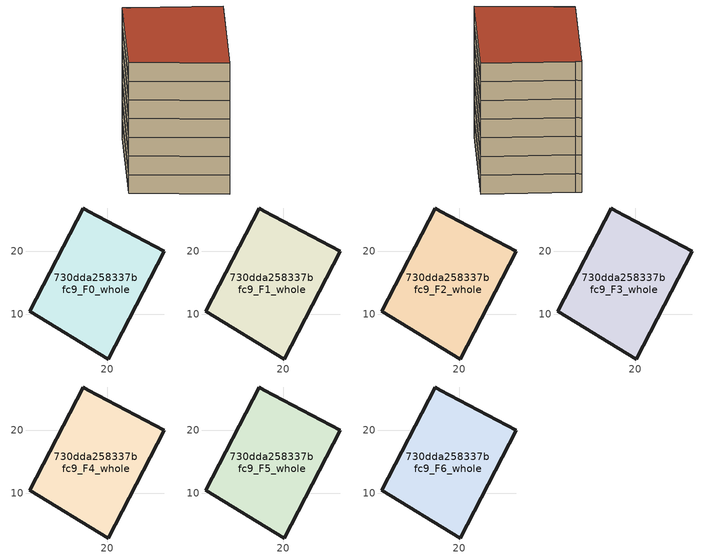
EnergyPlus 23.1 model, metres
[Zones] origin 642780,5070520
730dda258337bfc9_F0_whole
 floor ground (EU_floor_Construction): 29.08,20.04 20.17,2.83 7.66,10.44 16.17,26.95 16.97,26.45 z0
 wall outside (EU_wall_Construction): 7.66,10.44 20.17,2.83 29.08,20.04 16.97,26.45 16.17,26.95 7.66,10.44 z0:3
730dda258337bfc9_F1_whole
 floor to 730dda258337bfc9_F0_whole (EU_floor_Construction): 29.08,20.04 20.17,2.83 7.66,10.44 16.17,26.95 16.97,26.45 z3
 wall outside (EU_wall_Construction): 7.66,10.44 20.17,2.83 29.08,20.04 16.97,26.45 16.17,26.95 7.66,10.44 z3:6
730dda258337bfc9_F2_whole
 floor to 730dda258337bfc9_F1_whole (EU_floor_Construction): 29.08,20.04 20.17,2.83 7.66,10.44 16.17,26.95 16.97,26.45 z6
 wall outside (EU_wall_Construction): 7.66,10.44 20.17,2.83 29.08,20.04 16.97,26.45 16.17,26.95 7.66,10.44 z6:9
730dda258337bfc9_F3_whole
 floor to 730dda258337bfc9_F2_whole (EU_floor_Construction): 29.08,20.04 20.17,2.83 7.66,10.44 16.17,26.95 16.97,26.45 z9
 wall outside (EU_wall_Construction): 7.66,10.44 20.17,2.83 29.08,20.04 16.97,26.45 16.17,26.95 7.66,10.44 z9:12
730dda258337bfc9_F4_whole
 floor to 730dda258337bfc9_F3_whole (EU_floor_Construction): 29.08,20.04 20.17,2.83 7.66,10.44 16.17,26.95 16.97,26.45 z12
 wall outside (EU_wall_Construction): 7.66,10.44 20.17,2.83 29.08,20.04 16.97,26.45 16.17,26.95 7.66,10.44 z12:15
730dda258337bfc9_F5_whole
 floor to 730dda258337bfc9_F4_whole (EU_floor_Construction): 29.08,20.04 20.17,2.83 7.66,10.44 16.17,26.95 16.97,26.45 z15
 wall outside (EU_wall_Construction): 7.66,10.44 20.17,2.83 29.08,20.04 16.97,26.45 16.17,26.95 7.66,10.44 z15:18
730dda258337bfc9_F6_whole
 floor to 730dda258337bfc9_F5_whole (EU_floor_Construction): 29.08,20.04 20.17,2.83 7.66,10.44 16.17,26.95 16.97,26.45 z18
 wall outside (EU_wall_Construction): 7.66,10.44 20.17,2.83 29.08,20.04 16.97,26.45 16.17,26.95 7.66,10.44 z18:21
 roof outside (EU_roof_Construction): 20.17,2.83 29.08,20.04 16.97,26.45 16.17,26.95 7.66,10.44 z21
[Building]
EU S2 Campaign: North Axis=0; Terrain=City; Solar Distribution=FullExterior
[Site:Location]
Lyon-Bron: Latitude=45.75; Longitude=5; Time Zone=1; Elevation=198
[SizingPeriod:WeatherFileDays]
AnnualSizingPeriod: Begin Month=1; Begin Day of Month=1; End Month=12; End Day of Month=31; Day of Week for Start Day=Monday; Use Weather File Daylight Saving Period=No; Use Weather File Rain and Snow Indicators=No
[MATERIAL]
EU_InternalMass_Material: Roughness=MediumRough; Thickness=0.1; Conductivity=1; Density=1800; Specific Heat=900; Thermal Absorptance=0.9; Solar Absorptance=0.7; Visible Absorptance=0.7
[MATERIAL:NOMASS] Roughness=MediumRough; Thermal Absorptance=0.9; Solar Absorptance=0.7; Visible Absorptance=0.7
Name | Thermal Resistance
EU_wall_NoMass | 0.776494
EU_roof_NoMass | 0.486893
EU_floor_NoMass | 0.421597
[CONSTRUCTION]
EU_wall_Construction: EU_wall_NoMass
EU_roof_Construction: EU_roof_NoMass
EU_floor_Construction: EU_floor_NoMass
EU_InternalMass_Construction: EU_InternalMass_Material
[ZONE] Type=1; Multiplier=1; Ceiling Height=autocalculate; Volume=831.023; Floor Area=autocalculate; Part of Total Floor Area=Yes
730dda258337bfc9_F0_whole; 730dda258337bfc9_F1_whole; 730dda258337bfc9_F2_whole; 730dda258337bfc9_F3_whole; 730dda258337bfc9_F4_whole; 730dda258337bfc9_F5_whole; 730dda258337bfc9_F6_whole
[INTERNALMASS] Construction=EU_InternalMass_Construction; Surface Area=277.008
Name | Zone or ZoneList
730dda258337bfc9_F0_whole_EU_InternalMass | 730dda258337bfc9_F0_whole
730dda258337bfc9_F1_whole_EU_InternalMass | 730dda258337bfc9_F1_whole
730dda258337bfc9_F2_whole_EU_InternalMass | 730dda258337bfc9_F2_whole
730dda258337bfc9_F3_whole_EU_InternalMass | 730dda258337bfc9_F3_whole
730dda258337bfc9_F4_whole_EU_InternalMass | 730dda258337bfc9_F4_whole
730dda258337bfc9_F5_whole_EU_InternalMass | 730dda258337bfc9_F5_whole
730dda258337bfc9_F6_whole_EU_InternalMass | 730dda258337bfc9_F6_whole
[OTHEREQUIPMENT] Fuel Type=Electricity; Design Level Calculation Method=Watts/Area; Power per Zone Floor Area=1; Fraction Latent=0; Fraction Radiant=0; Fraction Lost=0; Carbon Dioxide Generation Rate=0; EndUse Subcategory=EU_Step8_InternalGains
Name | Zone or ZoneList or Space or SpaceList | Schedule
EU_Step8_InternalGain_730dda258337bfc9_F0_whole_f000 | 730dda258337bfc9_F0_whole | EU_Step8_GainSchedule_730dda258337bfc9_F0_whole_f000
EU_Step8_InternalGain_730dda258337bfc9_F1_whole_f000 | 730dda258337bfc9_F1_whole | EU_Step8_GainSchedule_730dda258337bfc9_F1_whole_f000
EU_Step8_InternalGain_730dda258337bfc9_F2_whole_f000 | 730dda258337bfc9_F2_whole | EU_Step8_GainSchedule_730dda258337bfc9_F2_whole_f000
EU_Step8_InternalGain_730dda258337bfc9_F3_whole_f000 | 730dda258337bfc9_F3_whole | EU_Step8_GainSchedule_730dda258337bfc9_F3_whole_f000
EU_Step8_InternalGain_730dda258337bfc9_F4_whole_f000 | 730dda258337bfc9_F4_whole | EU_Step8_GainSchedule_730dda258337bfc9_F4_whole_f000
EU_Step8_InternalGain_730dda258337bfc9_F5_whole_f000 | 730dda258337bfc9_F5_whole | EU_Step8_GainSchedule_730dda258337bfc9_F5_whole_f000
EU_Step8_InternalGain_730dda258337bfc9_F6_whole_f000 | 730dda258337bfc9_F6_whole | EU_Step8_GainSchedule_730dda258337bfc9_F6_whole_f000
[ZONEVENTILATION:DESIGNFLOWRATE] Schedule=EU_AlwaysOn; Design Flow Rate Calculation Method=AirChanges/Hour; Air Changes per Hour=0.693814; Ventilation Type=Natural; Fan Pressure Rise=0; Fan Total Efficiency=1; Constant Term Coefficient=1; Temperature Term Coefficient=0; Velocity Term Coefficient=0; Velocity Squared Term Coefficient=0; Minimum Indoor Temperature=-100; Maximum Indoor Temperature=100; Delta Temperature=-100; Minimum Outdoor Temperature=-100; Maximum Outdoor Temperature=100; Maximum Wind Speed=40
Name | Zone or ZoneList or Space or SpaceList
EU_ConstantAir_730dda258337bfc9_F0_whole | 730dda258337bfc9_F0_whole
EU_ConstantAir_730dda258337bfc9_F1_whole | 730dda258337bfc9_F1_whole
EU_ConstantAir_730dda258337bfc9_F2_whole | 730dda258337bfc9_F2_whole
EU_ConstantAir_730dda258337bfc9_F3_whole | 730dda258337bfc9_F3_whole
EU_ConstantAir_730dda258337bfc9_F4_whole | 730dda258337bfc9_F4_whole
EU_ConstantAir_730dda258337bfc9_F5_whole | 730dda258337bfc9_F5_whole
EU_ConstantAir_730dda258337bfc9_F6_whole | 730dda258337bfc9_F6_whole
[HVACTEMPLATE:THERMOSTAT] Constant Heating Setpoint=20; Constant Cooling Setpoint=50
EU_HeatOnly_730dda258337bfc9_F0_whole; EU_HeatOnly_730dda258337bfc9_F1_whole; EU_HeatOnly_730dda258337bfc9_F2_whole; EU_HeatOnly_730dda258337bfc9_F3_whole; EU_HeatOnly_730dda258337bfc9_F4_whole; EU_HeatOnly_730dda258337bfc9_F5_whole; EU_HeatOnly_730dda258337bfc9_F6_whole
[HVACTEMPLATE:ZONE:IDEALLOADSAIRSYSTEM] System Availability Schedule=EU_AlwaysOn; Maximum Heating Supply Air Temperature=50; Minimum Cooling Supply Air Temperature=13; Maximum Heating Supply Air Humidity Ratio=0.0156; Minimum Cooling Supply Air Humidity Ratio=0.0077; Heating Limit=NoLimit; Cooling Limit=NoLimit; Heating Availability Schedule=EU_AlwaysOn; Cooling Availability Schedule=EU_CoolingOff; Dehumidification Control Type=ConstantSensibleHeatRatio; Cooling Sensible Heat Ratio=0.7; Dehumidification Setpoint=60; Humidification Control Type=None; Humidification Setpoint=30; Outdoor Air Method=None; Outdoor Air Flow Rate per Person=0.00944; Outdoor Air Flow Rate per Zone Floor Area=0; Outdoor Air Flow Rate per Zone=0; Demand Controlled Ventilation Type=None; Outdoor Air Economizer Type=NoEconomizer; Heat Recovery Type=None; Sensible Heat Recovery Effectiveness=0.7; Latent Heat Recovery Effectiveness=0.65
Name | Template Thermostat
730dda258337bfc9_F0_whole | EU_HeatOnly_730dda258337bfc9_F0_whole
730dda258337bfc9_F1_whole | EU_HeatOnly_730dda258337bfc9_F1_whole
730dda258337bfc9_F2_whole | EU_HeatOnly_730dda258337bfc9_F2_whole
730dda258337bfc9_F3_whole | EU_HeatOnly_730dda258337bfc9_F3_whole
730dda258337bfc9_F4_whole | EU_HeatOnly_730dda258337bfc9_F4_whole
730dda258337bfc9_F5_whole | EU_HeatOnly_730dda258337bfc9_F5_whole
730dda258337bfc9_F6_whole | EU_HeatOnly_730dda258337bfc9_F6_whole
[SIZING:ZONE] Zone Cooling Design Supply Air Temperature Input Method=SupplyAirTemperature; Zone Cooling Design Supply Air Temperature=13; Zone Heating Design Supply Air Temperature Input Method=SupplyAirTemperature; Zone Heating Design Supply Air Temperature=50; Zone Cooling Design Supply Air Humidity Ratio=0.008; Zone Heating Design Supply Air Humidity Ratio=0.008; Cooling Design Air Flow Method=DesignDay; Cooling Design Air Flow Rate=0; Cooling Minimum Air Flow per Zone Floor Area=0.000762; Cooling Minimum Air Flow=0; Cooling Minimum Air Flow Fraction=0.2; Heating Design Air Flow Method=DesignDay; Heating Design Air Flow Rate=0; Heating Maximum Air Flow per Zone Floor Area=0.002032; Heating Maximum Air Flow=0.141576; Heating Maximum Air Flow Fraction=0.3; Account for Dedicated Outdoor Air System=No; Dedicated Outdoor Air System Control Strategy=NeutralSupplyAir; Dedicated Outdoor Air Low Setpoint Temperature for Design=autosize; Dedicated Outdoor Air High Setpoint Temperature for Design=autosize; Zone Load Sizing Method=Sensible Load Only No Latent Load; Zone Latent Cooling Design Supply Air Humidity Ratio Input Method=HumidityRatioDifference; Zone Cooling Design Supply Air Humidity Ratio Difference=0.005; Zone Latent Heating Design Supply Air Humidity Ratio Input Method=HumidityRatioDifference; Zone Humidification Design Supply Air Humidity Ratio Difference=0.005
730dda258337bfc9_F0_whole; 730dda258337bfc9_F1_whole; 730dda258337bfc9_F2_whole; 730dda258337bfc9_F3_whole; 730dda258337bfc9_F4_whole; 730dda258337bfc9_F5_whole; 730dda258337bfc9_F6_whole
[SCHEDULE:CONSTANT]
Name | Hourly Value
EU_AlwaysOn | 1
EU_CoolingOff | 0
[SCHEDULE:FILE] Column Number=1; Rows to Skip at Top=0; Number of Hours of Data=8760; Column Separator=Comma; Interpolate to Timestep=No; Minutes per Item=60; Adjust Schedule for Daylight Savings=Yes
Name | File
EU_Step8_GainSchedule_730dda258337bfc9_F0_whole_f000 | C:\Users\o_iseri\Desktop\OpenUBEM\openubem\outputs\eu_evidence\EU-11\FR-LYO-HAUTCOEURPENTES\idfs\730dda258337bfc9\730dda258337bfc9_F0_whole_f000_gain.csv
EU_Step8_GainSchedule_730dda258337bfc9_F1_whole_f000 | C:\Users\o_iseri\Desktop\OpenUBEM\openubem\outputs\eu_evidence\EU-11\FR-LYO-HAUTCOEURPENTES\idfs\730dda258337bfc9\730dda258337bfc9_F1_whole_f000_gain.csv
EU_Step8_GainSchedule_730dda258337bfc9_F2_whole_f000 | C:\Users\o_iseri\Desktop\OpenUBEM\openubem\outputs\eu_evidence\EU-11\FR-LYO-HAUTCOEURPENTES\idfs\730dda258337bfc9\730dda258337bfc9_F2_whole_f000_gain.csv
EU_Step8_GainSchedule_730dda258337bfc9_F3_whole_f000 | C:\Users\o_iseri\Desktop\OpenUBEM\openubem\outputs\eu_evidence\EU-11\FR-LYO-HAUTCOEURPENTES\idfs\730dda258337bfc9\730dda258337bfc9_F3_whole_f000_gain.csv
EU_Step8_GainSchedule_730dda258337bfc9_F4_whole_f000 | C:\Users\o_iseri\Desktop\OpenUBEM\openubem\outputs\eu_evidence\EU-11\FR-LYO-HAUTCOEURPENTES\idfs\730dda258337bfc9\730dda258337bfc9_F4_whole_f000_gain.csv
EU_Step8_GainSchedule_730dda258337bfc9_F5_whole_f000 | C:\Users\o_iseri\Desktop\OpenUBEM\openubem\outputs\eu_evidence\EU-11\FR-LYO-HAUTCOEURPENTES\idfs\730dda258337bfc9\730dda258337bfc9_F5_whole_f000_gain.csv
EU_Step8_GainSchedule_730dda258337bfc9_F6_whole_f000 | C:\Users\o_iseri\Desktop\OpenUBEM\openubem\outputs\eu_evidence\EU-11\FR-LYO-HAUTCOEURPENTES\idfs\730dda258337bfc9\730dda258337bfc9_F6_whole_f000_gain.csv
